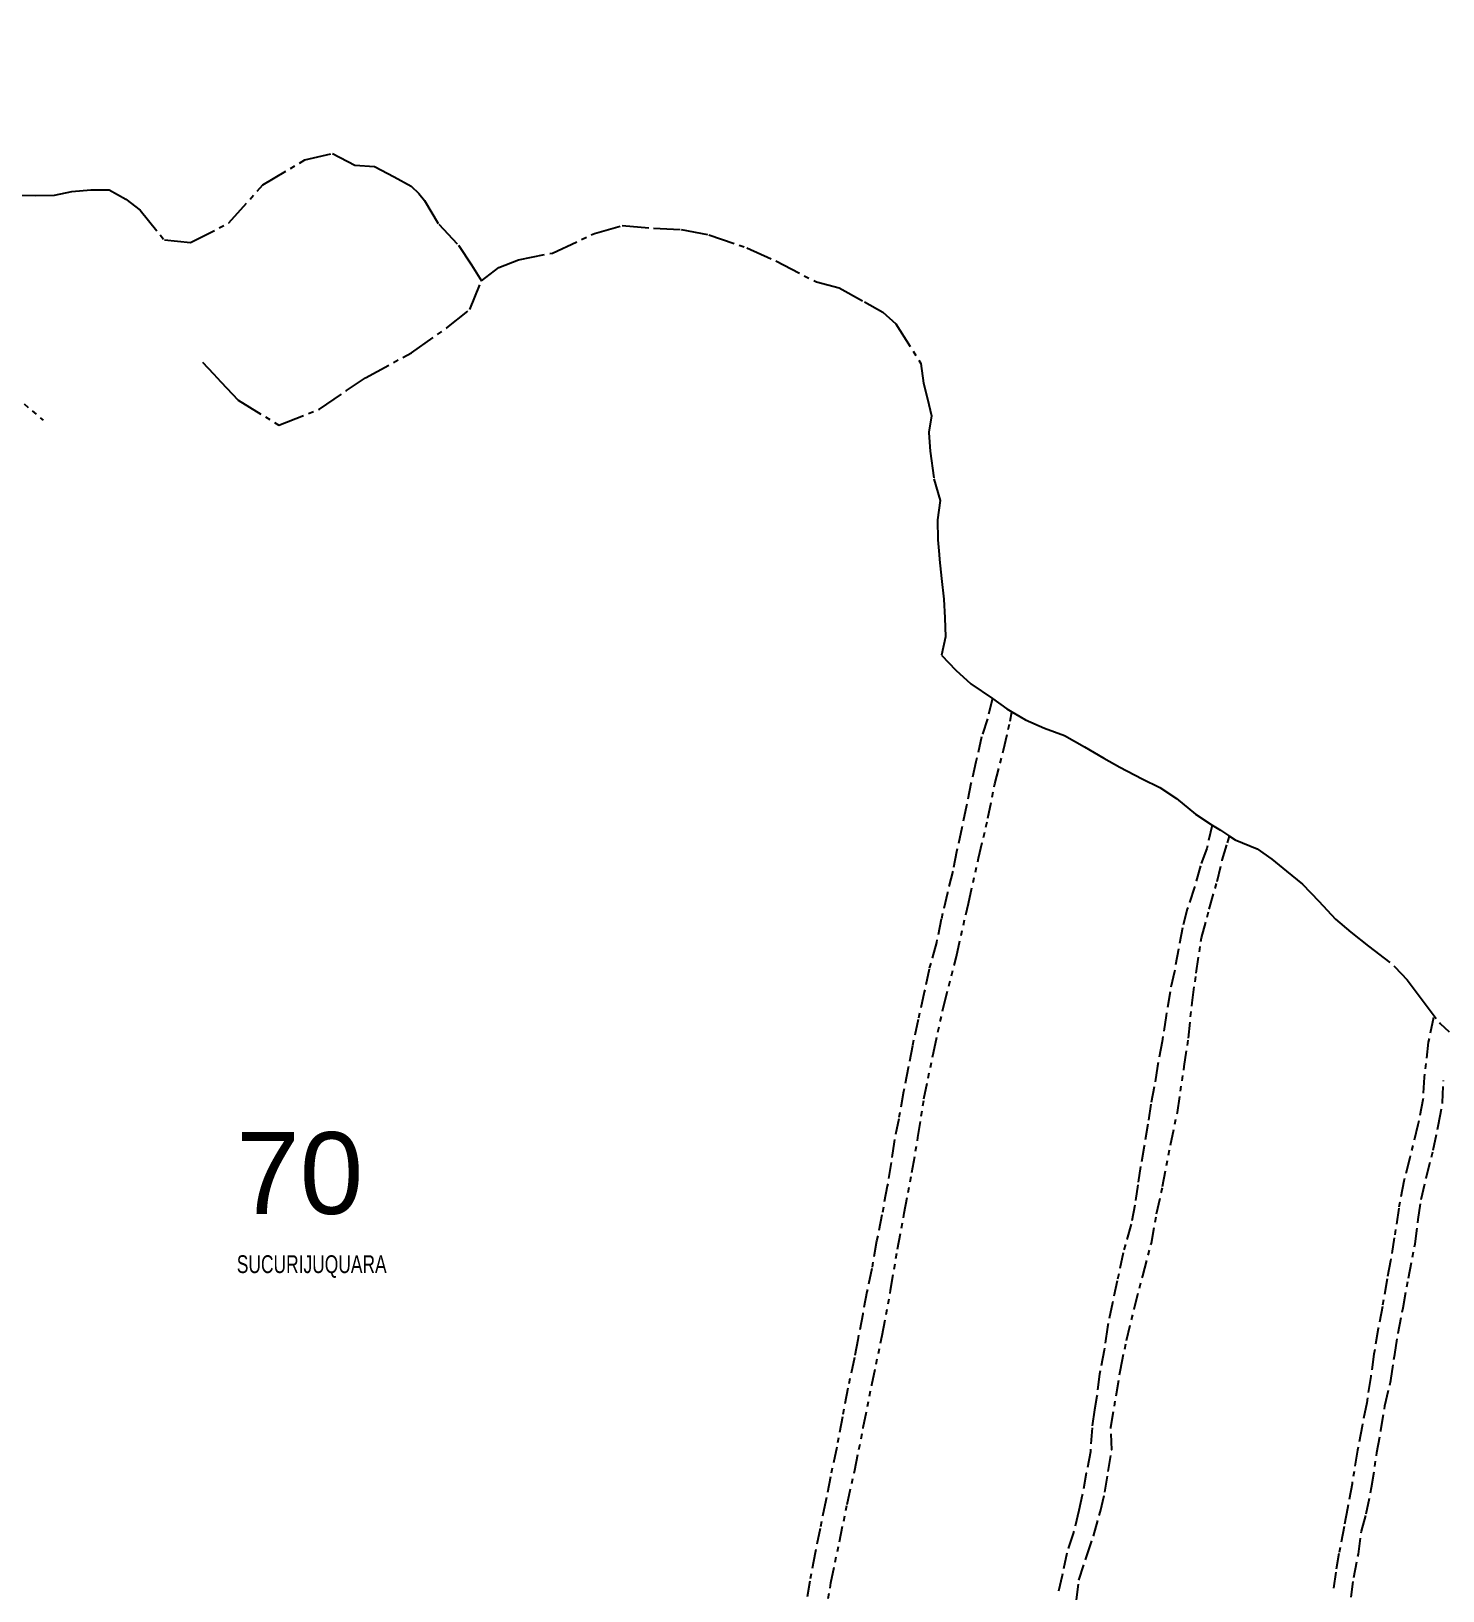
# Model space of a CAD drawing. Extents: x 211453 to 215163, y 4877397 to 4881305.
# Drawn here: x 212840 to 213236.6, y 4878096.3 to 4878534.7 of the extents above; entities that cross this region are included whole.
import ezdxf

# ---------------------------------------------------------------- set-up
doc = ezdxf.new("R2010")
doc.units = 0
doc.header["$LTSCALE"] = 1.5
doc.header["$MEASUREMENT"] = 0
doc.linetypes.add('TRACO_13', pattern=[8, 5, -1, 1, -1])
doc.linetypes.add('TRACO_25', pattern=[8, 3, -1, 1, -1, 1, -1])
for name, color, linetype in [('HD-CURSO-INTER', 170, 'CONTINUOUS'), ('LM-TXT-LSB', 7, 'CONTINUOUS'), ('SV-RUA-NAO-PAV', 7, 'CONTINUOUS')]:
    doc.layers.add(name, color=color, linetype=linetype)
doc.styles.add('ARIAL', font='ARIAL.SHX')
doc.styles.add('SWIS', font='swissko.ttf')

msp = doc.modelspace()

# ---------------------------------------------------------------- linework, layer by layer
at = {"layer": 'HD-CURSO-INTER', "linetype": 'TRACO_13'}
for points in [[(212834.036016, 4878488.588044, 11.824803), (212841.176847, 4878488.497462, 11.824803), (212846.507417, 4878488.606994, 11.824803), (212851.427697, 4878489.596394, 11.824803), (212856.768157, 4878490.10585, 11.824803), (212861.868735, 4878490.095424, 11.815345), (212866.59001, 4878487.435532, 11.77751), (212870.591305, 4878484.40577, 11.758593), (212877.419549, 4878475.988981, 11.758593), (212884.797929, 4878475.251144, 11.758593), (212895.496578, 4878480.784928, 11.758593), (212905.088471, 4878491.483578, 11.758593), (212916.893878, 4878498.493038, 11.758593), (212924.641176, 4878500.337633, 11.758593), (212930.912798, 4878497.017362, 11.758593), (212936.446582, 4878496.648443, 11.758593), (212941.980367, 4878493.697091, 11.758593), (212946.776313, 4878491.114659, 11.758593), (212948.910882, 4878489.029741, 11.758593), (212950.465503, 4878487.05655, 11.758593), (212954.523611, 4878480.416009, 11.758593), (212960.057396, 4878474.513306, 11.758593), (212963.746585, 4878468.979521, 11.758593), (212966.559592, 4878464.552494, 11.673464)], [(212888.164314, 4878441.679518, 11.40862), (212891.24197, 4878438.373888, 11.40862), (212893.305026, 4878436.158013, 11.295115), (212898.125126, 4878430.980869, 11.295115), (212909.561614, 4878423.971409, 11.181611), (212920.998101, 4878428.398436, 11.1154), (212928.635794, 4878433.635711, 11.087024), (212933.910265, 4878437.252491, 11.087024), (212946.822428, 4878444.261951, 10.945144), (212956.78324, 4878451.271411, 10.727592), (212963.239322, 4878456.436277, 10.718134), (212966.559592, 4878464.552494, 10.67084), (212971.355539, 4878468.241683, 10.633006), (212976.889323, 4878470.455197, 10.538419), (212986.481216, 4878472.299792, 10.45329), (212998.286623, 4878477.833576, 10.45329), (213006.033921, 4878480.04709, 9.980355), (213014.887976, 4878479.309252, 9.819557), (213022.635274, 4878478.940333, 9.611465), (213030.382572, 4878477.464657, 9.564172), (213041.081222, 4878473.775468, 9.545254), (213049.197439, 4878470.086278, 9.50742), (213060.633926, 4878464.183575, 9.50742), (213066.997778, 4878462.52344, 9.50742), (213074.099468, 4878458.64979, 6.026614), (213079.264334, 4878455.698439, 6.026614), (213082.953523, 4878452.378168, 6.026614), (213089.962983, 4878441.3106, 6.026614), (213090.700821, 4878435.776815, 6.026614), (213091.807578, 4878431.349788, 6.026614), (213092.914335, 4878426.553841, 6.026614), (213092.207307, 4878421.958161, 6.026614), (213092.176497, 4878421.757895, 6.026614), (213092.545416, 4878416.593029, 6.026614), (213093.652173, 4878408.845731, 6.026614), (213095.429423, 4878402.782367, 6.026614), (213094.650868, 4878397.283474, 6.026614), (213094.732443, 4878391.664531, 6.026614), (213095.118548, 4878387.576928, 6.026614), (213095.234027, 4878386.185526, 6.026614), (213095.815581, 4878380.846488, 6.007697), (213096.417277, 4878375.007543, 5.856358), (213096.738773, 4878369.768508, 5.83744), (213096.860281, 4878364.409512, 5.780688), (213095.812609, 4878359.306022, 7.481929), (213099.771712, 4878355.026493, 7.481929), (213103.990868, 4878351.206936, 7.521913), (213110.061445, 4878347.065699, 7.521913), (213114.129167, 4878344.207829, 7.521913), (213115.515456, 4878343.380257, 7.521913), (213117.756057, 4878342.042686, 7.521913), (213119.388359, 4878341.068253, 7.501921), (213124.667673, 4878338.748612, 7.501921), (213130.307, 4878336.668965, 7.501921), (213135.926169, 4878333.529401, 7.501921), (213141.405338, 4878330.329837, 7.501921), (213145.844679, 4878327.830183, 7.501921), (213152.10378, 4878324.510654, 7.501921), (213157.123095, 4878322.091013, 7.501921), (213161.762336, 4878319.011412, 7.501921), (213167.101324, 4878314.551943, 7.481929), (213171.838453, 4878311.546179, 7.481929), (213174.1924, 4878310.09099, 7.481929), (213176.710497, 4878308.429424, 7.481929), (213178.299535, 4878307.412882, 7.481929), (213184.498751, 4878304.833292, 7.481929), (213188.618052, 4878301.933659, 7.481929), (213192.69728, 4878298.534065, 7.481929), (213197.176446, 4878294.894502, 7.461937), (213201.775436, 4878290.135033, 7.441945), (213206.434383, 4878285.115586, 7.421953), (213210.733552, 4878281.416022, 7.441945), (213215.772638, 4878277.476502, 7.441945), (213223.171299, 4878271.717205, 7.441945), (213226.59053, 4878268.057609, 7.441945), (213230.269561, 4878263.178118, 7.441945), (213235.884545, 4878255.732645, 7.441945), (213238.417771, 4878253.426588, 7.441945)]]:
    msp.add_polyline3d(points, dxfattribs=at)
at = {"layer": 'SV-RUA-NAO-PAV', "linetype": 'TRACO_25'}
for points in [[(212753.020508, 4878534.678838, 13.243609), (212755.936998, 4878525.20766, 13.243609), (212764.360863, 4878514.748934, 12.780133), (212774.144219, 4878506.669643, 12.600417), (212777.617674, 4878495.681432, 12.590959), (212784.676298, 4878471.928197, 12.250445), (212786.727247, 4878465.026472, 12.250445), (212795.220689, 4878456.117447, 12.240987), (212809.174125, 4878449.437541, 12.127482), (212821.567251, 4878443.237676, 12.032895), (212824.284965, 4878441.085431, 11.985601), (212833.461219, 4878433.818461, 11.985601), (212843.334693, 4878425.349237, 11.853179)], [(213110.061445, 4878347.065699, 10.320791), (213108.655034, 4878341.420521, 10.320791), (213107.051117, 4878336.287986, 10.320791), (213105.4472, 4878329.337678, 10.320791), (213104.057138, 4878323.242793, 10.320791), (213102.774004, 4878317.04098, 10.360775), (213101.490871, 4878310.732239, 10.480727), (213099.993881, 4878304.04925, 10.520711), (213098.924603, 4878298.595932, 10.520711), (213097.427614, 4878292.501046, 10.540703), (213095.716769, 4878285.123027, 10.700639), (213094.326707, 4878278.493502, 10.860575), (213092.295078, 4878271.062019, 10.900558), (213090.905017, 4878264.539423, 10.940542), (213089.194172, 4878256.894084, 11.060494), (213087.590255, 4878249.516065, 11.140462), (213086.414049, 4878243.314251, 11.160454), (213085.130915, 4878236.684727, 11.260414), (213083.740853, 4878228.985924, 11.640262), (213082.457719, 4878222.516791, 11.780206), (213081.602297, 4878216.635761, 11.800198), (213080.533019, 4878210.006237, 11.820189), (213079.036029, 4878201.986651, 11.940142), (213077.53904, 4878194.608632, 12.080086), (213076.202442, 4878186.856365, 12.080086), (213074.812381, 4878180.333768, 12.080086), (213073.636175, 4878174.025027, 12.359973), (213072.246113, 4878166.860864, 12.559894), (213071.283763, 4878161.835256, 12.639861), (213069.46599, 4878153.227567, 12.639861), (213067.969001, 4878145.207981, 12.639861), (213066.365083, 4878136.653756, 12.639861), (213064.54731, 4878128.36685, 12.679845), (213063.264177, 4878121.630398, 12.679845), (213061.660259, 4878113.824667, 12.679845), (213060.270198, 4878106.981287, 12.699837), (213058.773208, 4878099.015165, 12.699837), (213057.597003, 4878091.744074, 12.699837)], [(213063.002479, 4878088.176611, 12.359973), (213064.682122, 4878098.494418, 12.359973), (213067.081612, 4878110.011969, 12.359973), (213069.241152, 4878120.569724, 12.359973), (213071.400693, 4878130.167684, 12.359973), (213073.800183, 4878142.165133, 12.359973), (213076.199673, 4878154.162583, 12.359973), (213079.079061, 4878168.079624, 12.359973), (213081.478551, 4878180.79692, 12.359973), (213083.398143, 4878192.314472, 12.359973), (213085.317735, 4878202.392329, 12.359973), (213087.477276, 4878213.909881, 12.359973), (213089.156918, 4878223.747789, 12.359973), (213090.836561, 4878234.545494, 12.359973), (213093.476, 4878247.502739, 12.359973), (213096.355388, 4878260.459984, 12.359973), (213099.954623, 4878274.616975, 12.359973), (213103.313909, 4878289.493812, 12.359973), (213106.193297, 4878302.211108, 12.359973), (213108.832735, 4878313.488711, 12.359973), (213110.752327, 4878323.08667, 12.359973), (213113.151817, 4878332.564655, 12.359973), (213115.071409, 4878340.722921, 12.359973), (213115.515456, 4878343.380257, 12.359973)], [(213171.838453, 4878311.546179, 10.520711), (213170.279673, 4878304.932811, 10.520711), (213168.539055, 4878300.093137, 10.520711), (213166.878249, 4878294.033562, 10.520711), (213164.777453, 4878287.853982, 10.520711), (213163.496752, 4878282.654351, 10.520711), (213162.315924, 4878276.654788, 10.520711), (213161.215042, 4878270.335252, 10.520711), (213159.974269, 4878264.675659, 10.520711), (213158.913338, 4878258.03615, 10.500719), (213157.772308, 4878250.716693, 10.520711), (213156.47135, 4878243.797198, 10.520711), (213155.550532, 4878237.977628, 10.540703), (213154.609852, 4878233.057987, 10.520711), (213153.709072, 4878227.498398, 10.520711), (213152.728201, 4878221.298857, 10.500719), (213151.68741, 4878215.599274, 10.500719), (213150.906683, 4878210.439657, 10.520711), (213150.125865, 4878204.680087, 10.520711), (213149.065135, 4878199.380472, 10.520711), (213146.773194, 4878191.247237, 10.540703), (213145.168996, 4878183.45542, 10.540703), (213143.79397, 4878177.267801, 10.520711), (213142.418943, 4878170.392669, 10.500719), (213141.502259, 4878163.975879, 10.480727), (213140.127233, 4878157.215332, 10.480727), (213139.439719, 4878151.027713, 10.420751), (213138.752206, 4878147.131804, 10.760614), (213138.064693, 4878142.09004, 11.060494), (213137.606351, 4878135.329494, 11.060494), (213136.460495, 4878129.371045, 11.040503), (213135.31464, 4878123.183426, 11.080486), (213134.397956, 4878118.829176, 11.080486), (213132.793758, 4878112.412386, 11.080486), (213130.960389, 4878106.91228, 11.080486), (213129.691494, 4878100.56766, 11.080486), (213128.370714, 4878094.828071, 11.060494)], [(213133.655776, 4878093.733279, 10.540703), (213134.383378, 4878099.31156, 10.540703), (213136.566184, 4878106.102512, 10.540703), (213138.506456, 4878111.680794, 10.540703), (213140.446728, 4878118.714279, 10.540703), (213141.659398, 4878124.050027, 10.540703), (213142.629534, 4878129.870843, 10.540703), (213143.59967, 4878135.934193, 10.540703), (213143.357136, 4878142.240076, 10.540703), (213144.81234, 4878151.092567, 10.540703), (213146.025009, 4878158.368587, 10.540703), (213147.722747, 4878166.614742, 10.540703), (213149.905553, 4878175.5885, 10.540703), (213152.330893, 4878184.804791, 10.540703), (213154.756233, 4878194.021083, 10.540703), (213156.211437, 4878202.267239, 10.540703), (213157.909175, 4878209.907059, 10.540703), (213160.091981, 4878221.548691, 10.540703), (213162.032253, 4878230.764982, 10.540703), (213163.972525, 4878243.619284, 10.540703), (213165.185195, 4878251.622905, 10.540703), (213166.155331, 4878261.566799, 10.540703), (213167.368001, 4878269.934221, 10.540703), (213168.823204, 4878279.878115, 10.540703), (213171.00601, 4878287.881737, 10.540703), (213173.188816, 4878295.642824, 10.540703), (213174.64402, 4878301.706174, 10.540703), (213176.099224, 4878306.556854, 10.540703), (213176.710497, 4878308.429424, 10.540703)], [(213233.988462, 4878257.458695, 10.62067), (213232.5475, 4878250.459202, 10.560695), (213231.3661, 4878240.65994, 10.520711), (213231.045157, 4878234.260436, 10.500719), (213229.644199, 4878227.300941, 10.500719), (213227.322941, 4878217.961604, 10.520711), (213225.702063, 4878211.442067, 10.500719), (213224.221007, 4878203.802624, 10.500719), (213222.999839, 4878195.523239, 10.500719), (213221.918929, 4878189.023719, 10.500719), (213220.998232, 4878184.004086, 10.520711), (213219.637148, 4878176.224657, 10.540703), (213218.45629, 4878170.025109, 10.580687), (213217.275284, 4878162.845639, 10.600678), (213216.374387, 4878156.506112, 10.820591), (213215.233349, 4878149.126659, 10.600678), (213213.972445, 4878142.587135, 10.600678), (213212.631507, 4878135.787629, 10.580687), (213211.110189, 4878126.388324, 10.600678), (213209.849218, 4878119.408835, 10.580687), (213208.868525, 4878114.3892, 10.580687), (213207.427473, 4878106.789755, 10.580687), (213206.566733, 4878101.510145, 10.580687), (213205.72591, 4878095.690578, 10.62067)], [(213210.833984, 4878094.461782, 10.640663), (213211.581175, 4878100.065712, 10.640663), (213212.888758, 4878106.60363, 10.640663), (213213.760481, 4878113.079282, 10.640663), (213215.13033, 4878117.936021, 10.640663), (213216.624712, 4878125.283395, 10.640663), (213218.119093, 4878135.121405, 10.640663), (213219.239879, 4878141.41026, 10.640663), (213220.360665, 4878148.259507, 10.640663), (213221.979578, 4878155.357818, 10.640663), (213223.100364, 4878162.705193, 10.640663), (213224.096618, 4878168.682718, 10.640663), (213225.466467, 4878175.843295, 10.640663), (213226.960849, 4878184.186923, 10.640663), (213228.828825, 4878193.77587, 10.640663), (213229.700548, 4878200.625117, 10.640663), (213230.57227, 4878206.291313, 10.640663), (213231.942119, 4878212.393369, 10.640663), (213233.934628, 4878220.114339, 10.640663), (213235.429009, 4878227.337182, 10.640663), (213236.549795, 4878233.501505, 10.640663), (213236.798858, 4878239.728093, 10.640663)]]:
    msp.add_polyline3d(points, dxfattribs=at)

# ---------------------------------------------------------------- texts
at = {"layer": 'LM-TXT-LSB', "style": 'SWIS'}
msp.add_text('70', height=23, dxfattribs=at).set_placement((212897.579153, 4878202.214505))
at = {"layer": 'LM-TXT-LSB', "style": 'ARIAL', "width": 0.7}
msp.add_text('SUCURIJUQUARA', height=5, dxfattribs=at).set_placement((212897.766394, 4878185.599851))

doc.saveas('drawing.dxf')
